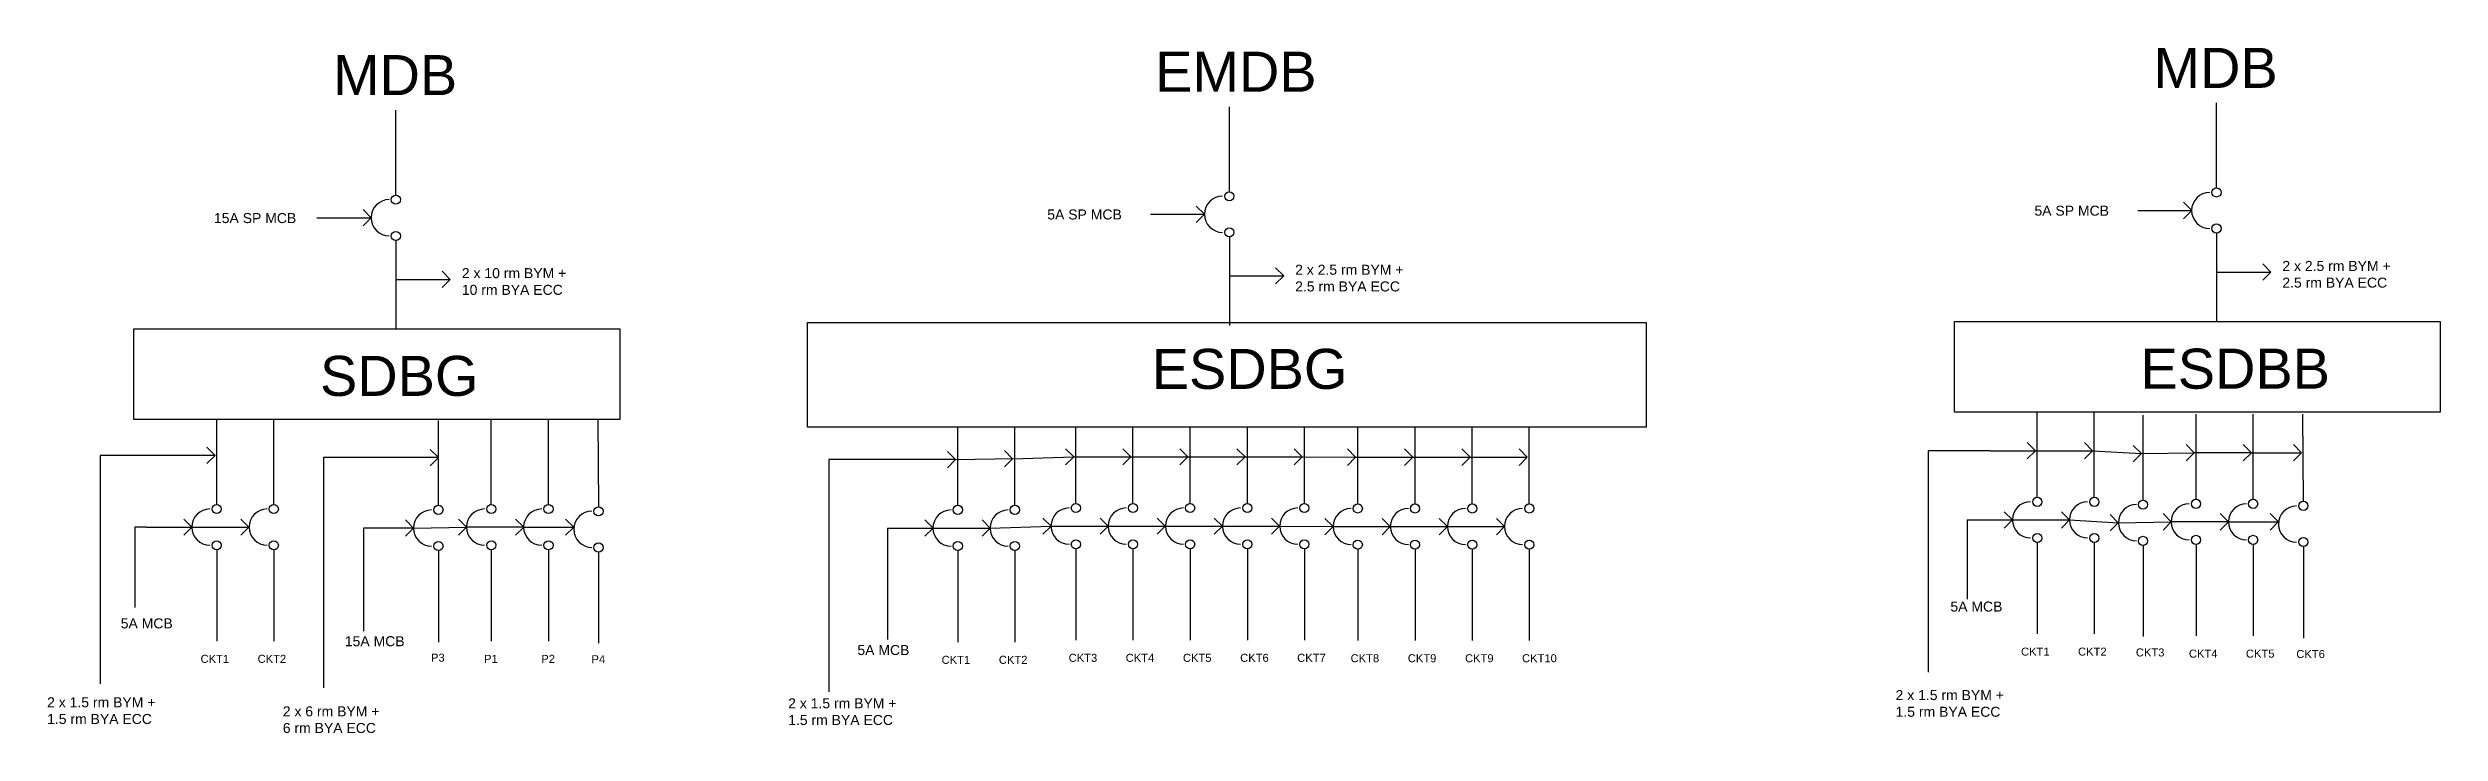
# Model space of a CAD drawing. Header units: inches. Extents: x 435 to 10591, y 298 to 1089.
# Drawn here: x 2775 to 3971, y 562 to 904 of the extents above; entities that cross this region are included whole.
import ezdxf

# ---------------------------------------------------------------- set-up
doc = ezdxf.new("R2010")
doc.units = ezdxf.units.IN
doc.header["$LTSCALE"] = 20
doc.header["$MEASUREMENT"] = 0
doc.layers.add('Layer1', color=7, linetype='Continuous')
doc.styles.get("Standard").update_dxf_attribs({"font": 'arial.ttf'})

msp = doc.modelspace()

# ---------------------------------------------------------------- linework, layer by layer
for p, q in [((2949.2, 830.8), (2949.2, 873.2)), ((3365.8, 832.5), (3365.8, 874.9)), ((3859.2, 834.4), (3859.2, 876.8)), ((3353.4, 821.2), (3349.3, 825.3)), ((3846.8, 823.1), (3842.7, 827.2)), ((2909.8, 819.5), (2936.8, 819.5)), ((2936.8, 819.5), (2932.8, 823.6)), ((2936.8, 819.5), (2932.8, 815.4)), ((3326.4, 821.2), (3353.4, 821.2)), ((3353.4, 821.2), (3349.3, 817.1)), ((3819.8, 823.1), (3846.8, 823.1)), ((3846.8, 823.1), (3842.7, 819)), ((2949.2, 808.2), (2949.2, 764)), ((3365.8, 809.9), (3365.8, 765.7)), ((3859.2, 811.8), (3859.2, 767.6)), ((2976.4, 788.7), (2972.3, 792.8)), ((3365.8, 790.4), (3393, 790.4)), ((3393, 790.4), (3388.9, 794.5)), ((3393, 790.4), (3388.9, 786.4)), ((3859.2, 792.3), (3886.3, 792.3)), ((3886.3, 792.3), (3882.3, 796.4)), ((3886.3, 792.3), (3882.3, 788.3)), ((2949.2, 788.7), (2976.4, 788.7)), ((2976.4, 788.7), (2972.3, 784.7)), ((2859.7, 676.3), (2859.7, 718.7)), ((2888.2, 676.3), (2888.2, 718.7)), ((2970.5, 675.9), (2970.5, 718.3)), ((2996.9, 676.3), (2996.9, 718.7)), ((3025.5, 676.3), (3025.5, 718.7)), ((3769.6, 679.9), (3769.6, 722.3)), ((3798.1, 679.9), (3798.1, 722.3)), ((3822.5, 678.5), (3822.5, 720.9)), ((3849, 678.9), (3849, 721.3)), ((3877.5, 678.9), (3877.5, 721.3)), ((3230.1, 675.8), (3230.1, 714.9)), ((3258.6, 675.8), (3258.6, 714.9)), ((3289.1, 676.8), (3289.1, 714.9)), ((3317.6, 676.8), (3317.6, 714.9)), ((3346.2, 676.8), (3346.2, 714.9)), ((3374.8, 676.8), (3374.8, 714.9)), ((3403.3, 676.8), (3403.3, 714.9)), ((3430, 676.6), (3430, 714.9)), ((3458.6, 676.6), (3458.6, 714.9)), ((3487.2, 676.6), (3487.2, 714.9)), ((3515.7, 676.6), (3515.7, 714.9)), ((3768.7, 703.1), (3764.6, 707.2)), ((3797.3, 703.1), (3793.2, 707.2)), ((3821.7, 701.7), (3817.6, 705.8)), ((3848.1, 702.1), (3844, 706.2)), ((3876.7, 702.1), (3872.6, 706.2)), ((3901.7, 702.1), (3897.6, 706.2)), ((2858.9, 700.8), (2854.8, 704.9)), ((2858.9, 700.8), (2854.8, 696.7)), ((2970.5, 699.7), (2966.4, 703.8)), ((2970.5, 699.7), (2966.4, 695.6)), ((3229, 698.7), (3224.9, 702.7)), ((3229, 698.7), (3224.9, 694.6)), ((3257.5, 699.1), (3253.5, 703.2)), ((3257.5, 699.1), (3253.5, 695.1)), ((3288, 700.1), (3283.9, 704.1)), ((3288, 700.1), (3283.9, 696)), ((3316.5, 700.1), (3312.5, 704.1)), ((3316.5, 700.1), (3312.5, 696)), ((3345.1, 700.1), (3341, 704.1)), ((3345.1, 700.1), (3341, 696)), ((3373.7, 700.1), (3369.6, 704.1)), ((3373.7, 700.1), (3369.6, 696)), ((3402.2, 700.1), (3398.2, 704.1)), ((3402.2, 700.1), (3398.2, 696)), ((3428.9, 699.9), (3424.9, 704)), ((3428.9, 699.9), (3424.9, 695.8)), ((3457.5, 699.9), (3453.4, 704)), ((3457.5, 699.9), (3453.4, 695.8)), ((3486.1, 699.9), (3482, 704)), ((3486.1, 699.9), (3482, 695.8)), ((3514.6, 699.9), (3510.6, 704)), ((3514.6, 699.9), (3510.6, 695.8)), ((3746, 703.1), (3740.2, 703.1)), ((3746, 703.1), (3797.3, 703.1)), ((3768.7, 703.1), (3764.6, 699)), ((3797.3, 703.1), (3793.2, 699)), ((3821.7, 701.7), (3817.6, 697.6)), ((3848.1, 702.1), (3844, 698.1)), ((3876.7, 702.1), (3848.1, 702.1)), ((3876.7, 702.1), (3872.6, 698.1)), ((3901.7, 702.1), (3897.6, 698)), ((3757.2, 668.6), (3753.1, 672.6)), ((3785.8, 668.6), (3781.7, 672.6)), ((3810.1, 667.2), (3806.1, 671.3)), ((3836.6, 667.6), (3832.5, 671.7)), ((3865.2, 667.6), (3861.1, 671.7)), ((3890.2, 667.6), (3886.1, 671.7)), ((2824.6, 665), (2818.7, 665)), ((2824.6, 665), (2875.8, 665)), ((2847.3, 665), (2843.2, 669)), ((2847.3, 665), (2843.2, 660.9)), ((2875.8, 665), (2871.8, 669)), ((2875.8, 665), (2871.8, 660.9)), ((2958.1, 664.5), (2954, 668.6)), ((2958.1, 664.5), (2954, 660.5)), ((2984.5, 665), (2980.5, 669)), ((2984.5, 665), (2980.5, 660.9)), ((3013.1, 665), (2984.5, 665)), ((3013.1, 665), (3009, 669)), ((3013.1, 665), (3009, 660.9)), ((3038.1, 665), (3034, 669)), ((3038.1, 664.9), (3034, 660.9)), ((3195, 664.5), (3246.3, 664.5)), ((3217.7, 664.5), (3213.6, 668.6)), ((3217.7, 664.5), (3213.6, 660.4)), ((3246.3, 664.5), (3242.2, 668.6)), ((3246.3, 664.5), (3242.2, 660.4)), ((3276.7, 665.5), (3272.6, 669.5)), ((3276.7, 665.5), (3272.6, 661.4)), ((3305.2, 665.5), (3301.2, 669.5)), ((3305.2, 665.5), (3301.2, 661.4)), ((3333.8, 665.5), (3329.7, 669.5)), ((3333.8, 665.5), (3329.7, 661.4)), ((3362.4, 665.5), (3358.3, 669.5)), ((3362.4, 665.5), (3358.3, 661.4)), ((3390.9, 665.5), (3386.9, 669.5)), ((3390.9, 665.5), (3386.9, 661.4)), ((3417.7, 665.3), (3413.6, 669.3)), ((3417.7, 665.3), (3413.6, 661.2)), ((3446.2, 665.3), (3442.2, 669.3)), ((3446.2, 665.3), (3442.2, 661.2)), ((3474.8, 665.3), (3470.7, 669.3)), ((3474.8, 665.3), (3470.7, 661.2)), ((3503.4, 665.3), (3499.3, 669.3)), ((3503.4, 665.3), (3499.3, 661.2)), ((3734.5, 668.6), (3785.8, 668.6)), ((3757.2, 668.6), (3753.1, 664.5)), ((3785.8, 668.6), (3781.7, 664.5)), ((3810.1, 667.2), (3806.1, 663.1)), ((3836.6, 667.6), (3832.5, 663.5)), ((3865.2, 667.6), (3836.6, 667.6)), ((3865.2, 667.6), (3861.1, 663.5)), ((3890.1, 667.6), (3886, 663.5)), ((2859.7, 653.6), (2859.7, 608.1)), ((2888.2, 653.6), (2888.2, 608.1)), ((2970.5, 653.2), (2970.5, 607.6)), ((2996.9, 653.6), (2996.9, 608.1)), ((3025.5, 653.6), (3025.5, 608.1)), ((3050.5, 652.6), (3050.5, 607)), ((3230.1, 653.2), (3230.1, 607.6)), ((3258.6, 653.2), (3258.6, 607.6)), ((3289.1, 654.1), (3289.1, 608.6)), ((3317.6, 654.1), (3317.6, 608.6)), ((3346.2, 654.1), (3346.2, 608.6)), ((3374.8, 654.1), (3374.8, 608.6)), ((3403.3, 654.1), (3403.3, 608.6)), ((3430, 653.9), (3430, 608.4)), ((3458.6, 653.9), (3458.6, 608.4)), ((3487.2, 653.9), (3487.2, 608.4)), ((3515.7, 653.9), (3515.7, 608.4)), ((3769.6, 657.3), (3769.6, 611.7)), ((3798.1, 657.3), (3798.1, 611.7)), ((3822.5, 655.9), (3822.5, 610.3)), ((3849, 656.3), (3849, 610.7)), ((3877.5, 656.3), (3877.5, 610.7)), ((3902.6, 655.2), (3902.6, 609.6))]:
    msp.add_line(p, q)
for points in [[(3728.3, 767.6), (3971, 767.6), (3971, 722.3), (3728.3, 722.3)], [(2818.3, 764), (3061.1, 764), (3061.1, 718.7), (2818.3, 718.7)]]:
    msp.add_lwpolyline(points, close=True)
for centre in [(2949.2, 828.5), (3365.8, 830.2), (3859.2, 832.1), (3365.8, 812.2), (3859.2, 814.1), (2949.2, 810.4), (2859.7, 674), (2888.2, 674), (2970.5, 673.6), (2996.9, 674), (3025.5, 674), (3050.5, 672.9), (3230.1, 673.6), (3258.6, 673.6), (3289.1, 674.5), (3317.6, 674.5), (3346.2, 674.5), (3374.8, 674.5), (3403.3, 674.5), (3430, 674.3), (3458.6, 674.3), (3487.2, 674.3), (3515.7, 674.3), (3769.6, 677.6), (3798.1, 677.6), (3822.5, 676.2), (3849, 676.6), (3877.5, 676.6), (3902.6, 675.6), (2859.7, 655.9), (2888.2, 655.9), (2970.5, 655.5), (2996.9, 655.9), (3025.5, 655.9), (3230.1, 655.5), (3258.6, 655.5), (3289.1, 656.4), (3317.6, 656.4), (3346.2, 656.4), (3374.8, 656.4), (3403.3, 656.4), (3430, 656.2), (3458.6, 656.2), (3487.2, 656.2), (3515.7, 656.2), (3769.6, 659.5), (3798.1, 659.5), (3822.5, 658.1), (3849, 658.6), (3877.5, 658.6), (3902.6, 657.5), (3050.5, 654.8)]:
    msp.add_circle(centre, 2.28)
for centre in [(2945.9, 819.5), (3362.4, 821.2), (3855.8, 823.1), (2856.3, 665), (2884.9, 665), (2967.1, 664.5), (2993.6, 665), (3022.1, 665), (3047.2, 663.9), (3226.7, 664.5), (3255.3, 664.5), (3285.7, 665.5), (3314.3, 665.5), (3342.9, 665.5), (3371.4, 665.5), (3400, 665.5), (3426.7, 665.3), (3455.3, 665.3), (3483.8, 665.3), (3512.4, 665.3), (3766.2, 668.6), (3794.8, 668.6), (3819.2, 667.2), (3845.6, 667.6), (3874.2, 667.6), (3899.2, 666.5)]:
    msp.add_arc(centre, 9.04, 90, 270)
at = {"layer": 'Layer1'}
for p, q in [((3050.1, 718.7), (3050.5, 675.2)), ((3902.2, 721.3), (3902.5, 677.8)), ((2833.8, 700.8), (2801.5, 700.8)), ((2801.5, 700.8), (2801.5, 586.7)), ((2858.9, 700.8), (2833.8, 700.8)), ((2945.4, 699.7), (2913.1, 699.7)), ((2913.1, 699.7), (2913.1, 584.8)), ((2970.5, 699.7), (2945.4, 699.7)), ((3229, 698.7), (3165.7, 698.7)), ((3165.7, 698.7), (3165.7, 582.7)), ((3229, 698.7), (3258.6, 699.2)), ((3257.5, 699.1), (3288, 700.1)), ((3288, 700.1), (3316.5, 700.1)), ((3316.5, 700.1), (3345.1, 700.1)), ((3345.1, 700.1), (3373.7, 700.1)), ((3373.7, 700.1), (3402.2, 700.1)), ((3402.2, 700.1), (3428.9, 699.9)), ((3428.9, 699.9), (3457.5, 699.9)), ((3457.5, 699.9), (3486.1, 699.9)), ((3486.1, 699.9), (3514.6, 699.9)), ((3740.2, 703.1), (3715.1, 703.1)), ((3715.1, 703.1), (3715.1, 592.6)), ((3797.3, 703.1), (3821.7, 701.7)), ((3821.7, 701.7), (3848.1, 702.1)), ((3876.7, 702.1), (3901.7, 702.1)), ((2818.7, 665), (2818.7, 624.8)), ((2958.1, 664.5), (2933, 664.5)), ((2933, 664.5), (2933, 613)), ((2958.1, 664.5), (2984.5, 665)), ((3013.1, 665), (3038.1, 665)), ((3195, 664.5), (3195, 608.9)), ((3246.3, 664.5), (3276.7, 665.5)), ((3276.7, 665.5), (3305.2, 665.5)), ((3305.2, 665.5), (3333.8, 665.5)), ((3333.8, 665.5), (3362.4, 665.5)), ((3362.4, 665.5), (3390.9, 665.5)), ((3390.9, 665.5), (3417.7, 665.3)), ((3417.7, 665.3), (3446.2, 665.3)), ((3446.2, 665.3), (3474.8, 665.3)), ((3474.8, 665.3), (3503.4, 665.3)), ((3734.5, 668.6), (3734.5, 629)), ((3785.8, 668.6), (3810.1, 667.2)), ((3810.1, 667.2), (3836.6, 667.6)), ((3865.2, 667.6), (3890.2, 667.6))]:
    msp.add_line(p, q, dxfattribs=at)
msp.add_lwpolyline([(3154.9, 767.2), (3574.1, 767.2), (3574.1, 714.9), (3154.9, 714.9)], close=True, dxfattribs=at)

# ---------------------------------------------------------------- texts
for s, height, p in [('MDB', 20, (2917.8, 880.7)), ('EMDB', 20, (3328.7, 882.4)), ('MDB', 20, (3827.7, 884.3)), ('ESDBG', 20, (3327, 734)), ('ESDBB', 20, (3821.2, 734.1)), ('SDBG', 20, (2911.3, 730.5)), ('CKT1', 4, (2851.6, 597.2)), ('CKT2', 4, (2880.1, 597.2)), ('P3', 4, (2966.8, 597.8)), ('P1', 4, (2993.3, 597.2)), ('P2', 4, (3021.9, 597.2)), ('P4', 4, (3047, 597)), ('CKT1', 4, (3222, 596.7)), ('CKT2', 4, (3250.6, 596.7)), ('CKT3', 4, (3285.5, 597.7)), ('CKT4', 4, (3314, 597.7)), ('CKT5', 4, (3342.6, 597.7)), ('CKT6', 4, (3371.2, 597.7)), ('CKT7', 4, (3399.7, 597.7)), ('CKT8', 4, (3426.4, 597.5)), ('CKT9', 4, (3455, 597.5)), ('CKT9', 4, (3483.6, 597.5)), ('CKT10', 4, (3512.1, 597.5)), ('CKT1', 4, (3761.5, 600.8)), ('CKT2', 4, (3790, 600.8)), ('CKT3', 4, (3818.9, 600.4)), ('CKT4', 4, (3845.4, 599.8)), ('CKT5', 4, (3873.9, 599.8)), ('CKT6', 4, (3899.1, 599.6))]:
    msp.add_text(s, height=height).set_placement(p)
at = {"char_height": 5, "attachment_point": 1}
for s, width, insert in [('5A SP MCB', 57.842, (3768.2, 825.5)), ('15A SP MCB', 57.842, (2858.3, 821.8)), ('5A SP MCB', 57.842, (3274.8, 823.6)), ('2 x 10 rm BYM + 10 rm BYA ECC', 57.842, (2982.2, 794.3)), ('2 x 2.5 rm BYM + 2.5 rm BYA ECC', 57.842, (3398.7, 796)), ('2 x 2.5 rm BYM + 2.5 rm BYA ECC', 57.842, (3892.1, 797.9)), ('5A MCB', 57.863, (3726.2, 627.8)), ('5A MCB', 57.863, (2811.7, 619.4)), ('15A MCB', 49.603, (2923.7, 610.5)), ('5A MCB', 57.863, (3179.9, 606.1)), ('2 x 1.5 rm BYM + 1.5 rm BYA ECC', 57.863, (2774.9, 580)), ('2 x 6 rm BYM + 6 rm BYA ECC', 49.603, (2892.7, 575.5)), ('2 x 1.5 rm BYM + 1.5 rm BYA ECC', 57.863, (3145.3, 579.5)), ('2 x 1.5 rm BYM + 1.5 rm BYA ECC', 57.863, (3698.8, 583.6))]:
    msp.add_mtext_dynamic_manual_height_columns(s, width=width, gutter_width=52.4, heights=[0], dxfattribs=dict(at, insert=insert))

doc.saveas('drawing.dxf')
